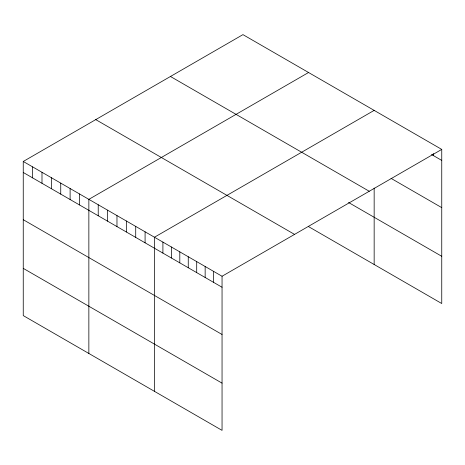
<?xml version="1.0" encoding="UTF-8"?>
<svg xmlns="http://www.w3.org/2000/svg" width="465" height="465" viewBox="0 0 465 465"><rect width="100%" height="100%" fill="white"/><g stroke="black" fill="none" stroke-linecap="round" stroke-linejoin="round"><path stroke-width="0.7" d="M23.25 161.471L222.049 276.251L222.049 430.369L23.25 315.59L23.25 161.471L242.951 34.631L441.75 149.41L441.75 303.529L308.557 226.624M308.557 72.505L88.856 199.351L88.856 353.47M374.156 110.385L154.456 237.226L154.456 391.344M222.049 276.251L441.75 149.41M431.491 154.485L441.75 160.408M391.053 178.368L441.75 207.634M170.452 76.487L369.251 191.266M348.541 202.484L441.75 256.296M95.749 119.615L294.548 234.395M23.25 172.474L222.049 287.248M23.25 219.701L222.049 334.48M23.25 268.363L222.049 383.137M433.299 153.467L433.299 155.531M374.156 188.075L374.156 264.504M213.604 271.374L213.604 282.371M205.152 266.492L205.152 277.495M196.701 261.615L196.701 272.618M188.255 256.738L188.255 267.735M179.804 251.861L179.804 262.859M171.358 246.985L171.358 257.982M162.907 242.102L162.907 253.105M145.086 231.814L145.086 242.817M135.716 226.403L135.716 237.406M126.341 220.991L126.341 231.994M116.971 215.58L116.971 226.583M107.595 210.174L107.595 221.171M98.225 204.763L98.225 215.76M79.48 193.94L79.48 204.937M70.11 188.528L70.11 199.526M60.741 183.117L60.741 194.114M51.365 177.706L51.365 188.703M41.995 172.294L41.995 183.297M32.62 166.883L32.62 177.886"/></g></svg>
